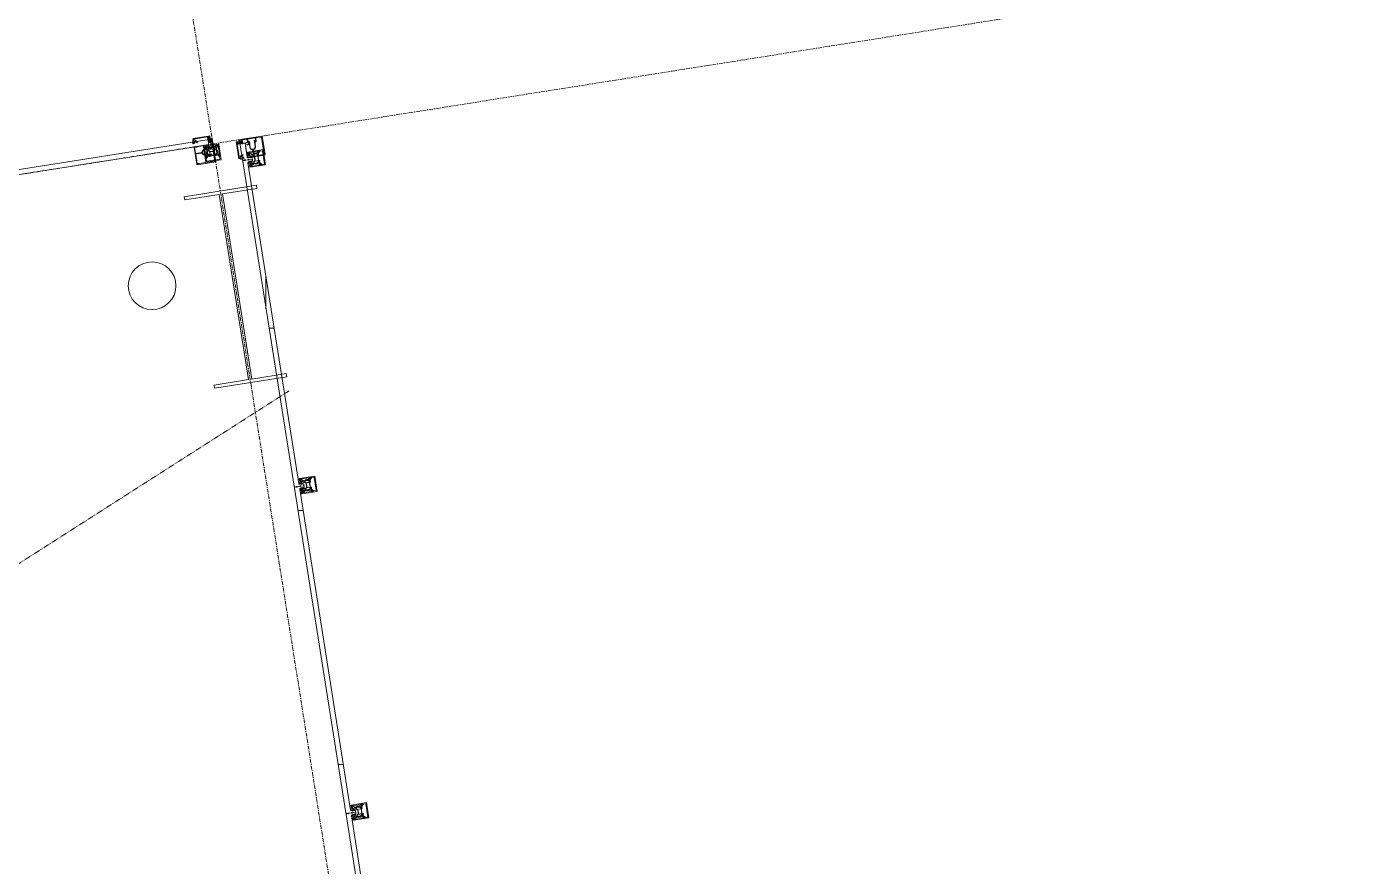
# Model space of a CAD drawing. Header units: millimetres. Extents: x -2355779 to -2216356, y 3874558 to 4068437.
# Drawn here: x -2237985 to -2233777, y 4050288 to 4052929 of the extents above; entities that cross this region are included whole.
import ezdxf

# ---------------------------------------------------------------- set-up
doc = ezdxf.new("R2010")
doc.units = ezdxf.units.MM
doc.linetypes.add('Dash Tight', pattern=[1.2, 0.6, -0.6])
doc.linetypes.add('Grid Line', pattern=[21, 12, -3, 3, -3])
for name, color, linetype, lineweight in [('A-DETL', 90, 'Continuous', 18), ('A-DETL-GENF', 92, 'Continuous', 5), ('A-GENM', 13, 'Continuous', 5), ('A-GLAZ-CURT', 52, 'Continuous', 5), ('A-GLAZ-CWMG', 51, 'Continuous', 5), ('P-SANR-FIXT', 6, 'Continuous', 5), ('S-BEAM', 12, 'Continuous', 5), ('S-GRID', 1, 'Continuous', 5)]:
    doc.layers.add(name, color=color, linetype=linetype, lineweight=lineweight)
pattern_1 = [(270, (0, 0.5), (-15, -9e-16), [])]

# ---------------------------------------------------------------- blocks, each defined once
blk = doc.blocks.new('Structural Framing 19 - Structural Framing 1-1145889-GA - Part B 6m')
at = {"layer": 'S-BEAM', "lineweight": 13}
for p, q in [((-2237262.4, 4052430.5), (-2237489.6, 4052394.5)), ((-2237260.8, 4052420.6), (-2237262.4, 4052430.5)), ((-2237489.6, 4052394.5), (-2237488, 4052384.6)), ((-2237488, 4052384.6), (-2237379.4, 4052401.8)), ((-2237379.4, 4052401.8), (-2237287.1, 4051819.1)), ((-2237369.5, 4052403.4), (-2237260.8, 4052420.6)), ((-2237277.2, 4051820.6), (-2237369.5, 4052403.4)), ((-2237287.1, 4051819.1), (-2237395.7, 4051801.9)), ((-2237395.7, 4051801.9), (-2237394.1, 4051792)), ((-2237394.1, 4051792), (-2237167, 4051828)), ((-2237168.5, 4051837.9), (-2237277.2, 4051820.6)), ((-2237167, 4051828), (-2237168.5, 4051837.9))]:
    blk.add_line(p, q, dxfattribs=at)
blk = doc.blocks.new('Downpipe - Straight - 01 - 150D-1493271-GA - Part B 6m')
at = {"layer": 'P-SANR-FIXT'}
for start, end in [(0, 180), (360, 180), (180, 0), (180, 360)]:
    blk.add_arc((-39.8, 100), 75, start, end, dxfattribs=at)
blk = doc.blocks.new('MulticellPanel_Polycarbonate_Danpal_1040w - Grey-V87-GA - Part B 6m')
at = {"layer": 'A-GENM'}
h = blk.add_hatch(dxfattribs=at)
h.set_pattern_fill('FP_52', color=256, style=0, pattern_type=2)
h.set_pattern_definition(pattern_1)
h.paths.add_polyline_path([(-513.3, -1), (-513.8, 0.4), (-514.5, 0.5)])
for p, q in [((-520, 13), (-520, 9.4)), ((-520, 9.4), (-520, 13)), ((-518.5, -15), (-515.7, -15)), ((-515.7, -15), (-518.5, -15)), ((-515, -10.9), (-512.5, -6)), ((-512.5, -6), (-515, -6.4)), ((-515, -6.4), (-512.5, -6)), ((-512.5, -6), (-515, -10.9)), ((-512.5, -10.5), (-515, -10.9)), ((-515, -10.9), (-512.5, -10.5)), ((-514.4, -14.2), (-512.5, -10.5)), ((-512.5, -10.5), (-514.4, -14.2))]:
    blk.add_line(p, q, dxfattribs=at)
for centre, radius, start, end in [((-517, 13), 3, 105, 180), ((-517, 13), 3, 105, 180), ((-520, 8.2), 1.2, 15, 89.9998), ((-520, 8.2), 1.2, 15, 89.9998), ((-520, 8.2), 1.2, 285.0002, 330.0001), ((-520, 8.2), 1.2, 285.0002, 330.0001), ((-518.5, -13.5), 1.5, 180, 270), ((-518.5, -13.5), 1.5, 180, 270), ((-520, -3.2), 1.2, 285.0002, 330.0001), ((-520, -3.2), 1.2, 285.0002, 330.0001), ((-520, -3.2), 1.2, 15, 59.9999), ((-520, -3.2), 1.2, 15, 59.9999), ((-515.7, -13.5), 1.5, 270, 333.1609), ((-515.7, -13.5), 1.5, 270, 333.1609), ((-511.1, -2), 2, 90, 158.7864), ((-511.1, -2), 2, 90, 145.0291), ((511.1, -2), 2, 48.7282, 76.2427), ((511.1, -2), 2, 48.7282, 76.2427)]:
    blk.add_arc(centre, radius, start, end, dxfattribs=at)
blk = doc.blocks.new('MulticellPanel_Polycarbonate_Danpal_1040w - Grey-V91-GA - Part B 6m')
at = {"layer": 'A-GENM'}
h = blk.add_hatch(dxfattribs=at)
h.set_pattern_fill('FP_85', color=256, style=0, pattern_type=2)
h.set_pattern_definition([(81, (1576394.66, -4352682.2), (-790.15067, 125.14757), []), (171, (1576394.66, -4352682.2), (-125.14757, -790.15067), [])])
h.paths.add_polyline_path([(-515, -6.4), (-513, -1.3), (-518.8, -3.2)])
h.paths.add_polyline_path([(-520, -13.5), (-515, -10.9), (-515, -6.4), (-520, -4.4)])
h.paths.add_polyline_path([(-520, -2.1), (-513, -1.3), (-520, 7)])
h.paths.add_polyline_path([(-511.1, 0), (511.1, 0), (518.8, 8.2), (517, 16), (-517, 16), (-518.8, 8.2)])
h.paths.add_polyline_path([(515, -6.4), (518.8, -3.2), (513, -1.3)])
h.paths.add_polyline_path([(520, -13.5), (520, -4.4), (515, -6.4), (515, -10.9), (519.4, -13.2)])
h.paths.add_polyline_path([(513, -1.3), (520, -2.1), (520, 7)])
for p, q in [((-520, 13), (-520, 9.4)), ((-520, 7), (-520, -2.1)), ((517, 16), (-517, 16)), ((520, -2.1), (520, 7)), ((-520, -4.4), (-520, -13.5)), ((-518.5, -15), (-515.7, -15)), ((-515, -6.4), (-513, -1.3)), ((-515, -10.9), (-512.5, -6)), ((-512.5, -6), (-515, -6.4)), ((-512.5, -10.5), (-515, -10.9)), ((-514.4, -14.2), (-512.5, -10.5)), ((-511.1, 0), (511.1, 0)), ((515, -6.4), (512.5, -6)), ((512.5, -6), (515, -10.9)), ((515, -10.9), (512.5, -10.5)), ((512.5, -10.5), (514, -13.5)), ((513, -1.3), (515, -6.4)), ((515.7, -15), (518.5, -15)), ((520, -13.5), (520, -4.4))]:
    blk.add_line(p, q, dxfattribs=at)
for centre, radius, start, end in [((-517, 13), 3, 90, 180), ((-520, 8.2), 1.2, 270.0002, 89.9998), ((517, 13), 3, 45, 90), ((520, 8.2), 1.2, 180, 269.9998), ((-520, -3.2), 1.2, 270.0002, 89.9998), ((-518.5, -13.5), 1.5, 180, 270), ((-515.7, -13.5), 1.5, 270, 333.1609), ((-511.1, -2), 2, 90, 158.7864), ((511.1, -2), 2, 21.2136, 90), ((515.7, -13.5), 1.5, 206.8391, 270), ((518.5, -13.5), 1.5, 270, 0), ((520, -3.2), 1.2, 90.0002, 269.9998)]:
    blk.add_arc(centre, radius, start, end, dxfattribs=at)
blk = doc.blocks.new('Rectangular Mullion - DPANMF BT2-1105307-GA - Part B 6m')
at = {"layer": 'A-DETL-GENF'}
for p, q in [((-41.7, 64.5), (-46.7, 64.5)), ((-46.7, 64.5), (-46.7, 10.5)), ((-46, 64.5), (10.8, 64.5)), ((13.3, 67), (-45.3, 67)), ((-45.2, 33.9), (-45.2, 63)), ((-45.2, 63), (-41.7, 63)), ((-41.7, 63), (-41.7, 64.5)), ((-2, 43.8), (-2, 41.3)), ((-1, 41.3), (-1, 43.8)), ((10.8, 46.4), (-0.2, 46.4)), ((-0.2, 46.4), (-0.2, 42.1)), ((1.3, 41.5), (1.3, 44.9)), ((1.3, 44.9), (10.8, 44.9)), ((4.2, 40.7), (1.7, 42.1)), ((10.8, 64.5), (10.8, 46.4)), ((10.8, 44.9), (10.8, 20.4)), ((13.3, -7.1), (13.3, 67)), ((-46.7, 10.5), (-36.7, 10.5)), ((-45.2, 12), (-45.2, 30.4)), ((-36.7, 12), (-45.2, 12)), ((-25.4, 32.9), (-44.2, 32.9)), ((-44.2, 31.4), (-25.4, 31.4)), ((-36.7, 10.5), (-36.7, 12)), ((4, 24.1), (-15.3, 24.1)), ((-15.3, 22.9), (-2, 22.9)), ((-15.1, 40.1), (4, 40.1)), ((-2, 41.3), (-15, 41.3)), ((-2, 22.9), (-2, 20.4)), ((0.9, 41.3), (-1, 41.3)), ((-1, 20.4), (-1, 22.9)), ((-1, 22.9), (0.9, 22.9)), ((-0.2, 22), (-0.2, 13.8)), ((-0.2, 13.8), (1.3, 13.8)), ((1.3, 20.4), (1.3, 22.5)), ((10.8, 20.4), (1.3, 20.4)), ((1.3, 13.8), (1.3, 18.9)), ((1.3, 18.9), (10.8, 18.9)), ((1.7, 22.2), (4.2, 23.6)), ((7.8, 4), (2, 4)), ((2, 4), (2, 0.1)), ((3.3, -0.6), (3.3, 2.3)), ((3.3, 2.3), (5.9, 2.3)), ((3.3, 1.2), (3.3, -1.6)), ((4.4, -2.2), (4.4, 0.6)), ((5.9, 2.3), (5.9, -14.3)), ((7.8, -5.4), (7.8, 4)), ((10.8, 18.9), (10.8, -5.4)), ((-45.8, -6.3), (-48, -0.4)), ((-43.7, -6.9), (-45.8, -6.3)), ((-44.1, -10.5), (-45.6, -10.5)), ((-45.6, -10.5), (-45.6, -16.4)), ((-45.6, -12.3), (-45.6, -10.5)), ((-45.6, -10.5), (-43.4, -10.5)), ((-45.6, -16.4), (2.4, -16.4)), ((-44.2, -0.9), (-43.1, -6.3)), ((-44.1, -14.4), (-44.1, -10.5)), ((0, -14.4), (-44.1, -14.4)), ((-41.5, -5.9), (-43.6, -0.7)), ((-43.4, -10.5), (-43.4, -11.6)), ((0, -11.7), (0, -14.4)), ((1.8, -11), (0.7, -11)), ((2.4, -16.4), (1.6, -12.4)), ((1.6, -12.4), (3.2, -12.4)), ((2.3, -2.4), (2.3, -10.5)), ((2.3, -12.7), (2.3, -16.4)), ((2.3, -16.4), (7.8, -16.4)), ((3.7, -3.3), (4.4, -2.2)), ((3.7, -11.9), (3.7, -3.3)), ((5.9, -14.3), (4.2, -14.3)), ((10.8, -5.4), (7.8, -5.4)), ((7.8, -16.4), (7.8, -7.1)), ((7.8, -7.1), (13.3, -7.1))]:
    blk.add_line(p, q, dxfattribs=at)
for centre, radius, start, end in [((-1.5, 43.8), 0.5, 0, 180), ((-44.2, 33.9), 1, 180, 270), ((-44.2, 30.4), 1, 90, 180), ((-25.4, 33.9), 1, 270, 350.1209), ((-25.4, 30.4), 1, 9.879, 90), ((-15.3, 32.1), 9.2, 88.3739, 170.1209), ((-15.3, 32.1), 9.2, 189.879, 270), ((-15.3, 32.1), 8, 88.2562, 270), ((-1.5, 20.4), 0.5, 180, 0), ((2.8, 0.1), 0.834, 180, 303.9612), ((4, 40.4), 0.3, 270, 60), ((4, 23.8), 0.3, 300, 90), ((-48.3, -0.5), 0.4, 19.6375, 186.4047), ((-9.6, -1.2), 39.1, 179.0481, 193.7613), ((-44.3, -9.7), 3.39, 193.7613, 216.2723), ((-43.9, -0.8), 0.32, 21.9882, 191.4702), ((-43.6, -6.4), 0.48, 253.5726, 11.4702), ((-45.9, -0.3), 11.6, 282.7142, 356.5551), ((-40.7, -5.5), 0.88, 201.9882, 317.4298), ((-81.5, 37), 59.8, 313.8532, 321.0063), ((-34.7, -0.9), 0.4, 353.0736, 139.4168), ((0.7, -11.7), 0.7, 90, 180), ((1.8, -10.5), 0.5, 270, 0), ((3.2, -11.9), 0.5, 270, 0), ((4.2, -13.8), 0.5, 180, 270)]:
    blk.add_arc(centre, radius, start, end, dxfattribs=at)
for points, knots in [([(-45.3, 67), (-45.3, 67), (-45.4, 67), (-45.6, 66.9), (-45.7, 66.7), (-45.8, 66.6), (-45.9, 66.4), (-46, 66.1), (-46.1, 65.8), (-46.3, 65.6), (-46.4, 65.3), (-46.4, 65.1), (-46.4, 64.9), (-46.4, 64.7), (-46.2, 64.6), (-46.1, 64.5), (-46, 64.5)], [0, 0, 0, 0, 0.0625, 0.125, 0.177083, 0.229167, 0.291667, 0.375, 0.458333, 0.541667, 0.625, 0.708333, 0.770833, 0.84375, 0.916667, 1, 1, 1, 1]), ([(1.7, 42.1), (1.7, 42.1), (1.6, 42.2), (1.4, 42), (1.2, 41.8), (1.1, 41.6), (1, 41.4), (0.9, 41.3)], [0, 0, 0, 0, 0.25, 0.5, 0.75, 0.875, 1, 1, 1, 1]), ([(-0.2, 42.1), (-0.2, 41.9), (0, 41.7), (0.3, 41.5), (0.5, 41.4), (0.6, 41.3), (0.8, 41.3), (1, 41.2), (1.2, 41.3), (1.3, 41.4), (1.3, 41.5)], [0, 0, 0, 0, 0.333333, 0.416667, 0.5, 0.583333, 0.666667, 0.75, 0.84375, 1, 1, 1, 1]), ([(1.3, 22.5), (1.3, 22.6), (1.2, 22.7), (1.1, 22.8), (0.9, 22.8), (0.7, 22.8), (0.5, 22.7), (0.3, 22.6), (0.1, 22.5), (0, 22.3), (-0.2, 22.2), (-0.2, 22.1), (-0.2, 22)], [0, 0, 0, 0, 0.083333, 0.1875, 0.291667, 0.375, 0.458333, 0.583333, 0.666667, 0.75, 0.875, 1, 1, 1, 1]), ([(0.9, 22.9), (1, 22.9), (1.1, 22.7), (1.2, 22.5), (1.3, 22.3), (1.5, 22.1), (1.6, 22.1), (1.7, 22.2)], [0, 0, 0, 0, 0.125, 0.25, 0.375, 0.625, 1, 1, 1, 1]), ([(4.4, 0.6), (4.4, 0.7), (4.3, 1), (4.2, 1.2), (3.9, 1.3), (3.7, 1.4), (3.4, 1.4), (3.3, 1.3), (3.3, 1.2)], [0, 0, 0, 0, 0.166667, 0.333333, 0.5, 0.666667, 0.791667, 1, 1, 1, 1]), ([(-47, -11.7), (-46.8, -12), (-46.3, -12.4), (-45.7, -12.5), (-45.6, -12.4), (-45.6, -12.3)], [0, 0, 0, 0, 0.470588, 0.735294, 1, 1, 1, 1]), ([(3.3, -1.6), (3.2, -1.6), (3.1, -1.6), (2.9, -1.6), (2.7, -1.7), (2.5, -1.8), (2.4, -2), (2.3, -2.2), (2.3, -2.3), (2.3, -2.4)], [0, 0, 0, 0, 0.222222, 0.388889, 0.555556, 0.666667, 0.777778, 0.888889, 1, 1, 1, 1]), ([(3.7, -13.8), (3.7, -13.8), (3.7, -13.7), (3.7, -13.5), (3.6, -13.3), (3.5, -13.2), (3.3, -13.1), (3.2, -12.9), (3, -12.8), (2.8, -12.6), (2.7, -12.5), (2.5, -12.4), (2.3, -12.4), (2.3, -12.6), (2.3, -12.7)], [0, 0, 0, 0, 0.0625, 0.125, 0.1875, 0.25, 0.3125, 0.375, 0.5, 0.583333, 0.708333, 0.802083, 0.911458, 1, 1, 1, 1])]:
    blk.add_open_spline(points, degree=3, knots=knots, dxfattribs=at)
blk = doc.blocks.new('Rectangular Mullion - Frame_Framed Facade_Danpal_DPANMF BT2-2874163-GA - Part B 6m')
at = {"layer": 'A-GLAZ-CWMG'}
for p, q in [((-60, 54.5), (-60, 57)), ((-13.3, 0.5), (-60, 0.5)), ((-13.3, -24.4), (-13.3, 0.5)), ((-58.9, -26.4), (-58.9, -20.5)), ((-58.9, -20.5), (-57.4, -20.5)), ((-57.4, -20.5), (-57.4, -24.4)), ((-5.5, -26.4), (-10.9, -26.4)), ((0, -17.1), (-5.5, -17.1)), ((-5.5, -17.1), (-5.5, -26.4))]:
    blk.add_line(p, q, dxfattribs=at)
blk = doc.blocks.new('MulticellPanel_Polycarbonate_Danpal_1040w - Grey-V92-GA - Part B 6m')
at = {"layer": 'A-GENM'}
h = blk.add_hatch(dxfattribs=at)
h.set_pattern_fill('FP_52', color=256, style=0, pattern_type=2)
h.set_pattern_definition(pattern_1)
h.paths.add_polyline_path([(-519.4, 7.2), (-518.7, 5.4), (-519.2, 6.9)])
h.paths.add_polyline_path([(-518.8, 8.5), (-518.2, 10.7), (-518.6, 9.5)])
h.paths.add_polyline_path([(512.8, -0.9), (514.6, 0.6), (513.1, -0.4)])
for p, q in [((520, 9.4), (520, 13)), ((520, 13), (520, 9.4)), ((515, -6.4), (512.5, -6)), ((512.5, -6), (515, -10.9)), ((515, -10.9), (512.5, -6)), ((512.5, -6), (515, -6.4)), ((515, -10.9), (512.5, -10.5)), ((512.5, -10.5), (514.4, -14.2)), ((514.4, -14.2), (512.5, -10.5)), ((512.5, -10.5), (515, -10.9)), ((515.7, -15), (518.5, -15)), ((518.5, -15), (515.7, -15))]:
    blk.add_line(p, q, dxfattribs=at)
for centre, radius, start, end in [((-517, 13), 3, 105, 165), ((-517, 13), 3, 105, 165), ((-520, 8.2), 1.2, 15, 74.9998), ((-520, 8.2), 1.2, 15, 74.9998), ((-520, 8.2), 1.2, 285.0002, 330.0001), ((-520, 8.2), 1.2, 285.0002, 330.0001), ((517, 13), 3, 360, 75), ((517, 13), 3, 0, 75), ((520, 8.2), 1.2, 195, 239.9999), ((520, 8.2), 1.2, 195, 239.9999), ((520, 8.2), 1.2, 90.0002, 150.0001), ((520, 8.2), 1.2, 90.0002, 150.0001), ((-511.1, -2), 2, 90, 131.2718), ((-511.1, -2), 2, 90, 131.2718), ((511.1, -2), 2, 21.2136, 76.2427), ((511.1, -2), 2, 34.9709, 76.2427), ((515.7, -13.5), 1.5, 206.8391, 270), ((515.7, -13.5), 1.5, 206.8391, 270), ((518.5, -13.5), 1.5, 270, 0), ((518.5, -13.5), 1.5, 270, 0), ((520, -3.2), 1.2, 195, 239.9999), ((520, -3.2), 1.2, 195, 239.9999), ((520, -3.2), 1.2, 135.0001, 150.0001), ((520, -3.2), 1.2, 135.0001, 150.0001)]:
    blk.add_arc(centre, radius, start, end, dxfattribs=at)
blk = doc.blocks.new('MulticellPanel_Polycarbonate_Danpal_1040w - Grey-V93-GA - Part B 6m')
at = {"layer": 'A-GENM'}
h = blk.add_hatch(dxfattribs=at)
h.set_pattern_fill('FP_52', color=256, style=0, pattern_type=2)
h.set_pattern_definition(pattern_1)
h.paths.add_polyline_path([(-519.4, 7.2), (-518.7, 5.4), (-519.2, 6.9)])
h.paths.add_polyline_path([(-518.8, 8.5), (-518.8, 8.4), (-518.6, 9.5)])
h.paths.add_polyline_path([(-519.4, -2), (-518.6, -2), (-518.6, -1.9)])
h.paths.add_polyline_path([(512.8, -0.9), (514.6, 0.6), (513.1, -0.4)])
for p, q in [((-520, 13), (-520, 9.4)), ((-520, 9.4), (-520, 13)), ((520, 9.4), (520, 13)), ((520, 13), (520, 9.4)), ((-518.5, -15), (-515.7, -15)), ((-515.7, -15), (-518.5, -15)), ((-515, -10.9), (-512.5, -6)), ((-512.5, -6), (-515, -6.4)), ((-515, -6.4), (-512.5, -6)), ((-512.5, -6), (-515, -10.9)), ((-512.5, -10.5), (-515, -10.9)), ((-515, -10.9), (-512.5, -10.5)), ((-514.4, -14.2), (-512.5, -10.5)), ((-512.5, -10.5), (-514.4, -14.2)), ((515, -6.4), (512.5, -6)), ((512.5, -6), (515, -10.9)), ((515, -10.9), (512.5, -6)), ((512.5, -6), (515, -6.4)), ((515, -10.9), (512.5, -10.5)), ((512.5, -10.5), (514.4, -14.2)), ((514.4, -14.2), (512.5, -10.5)), ((512.5, -10.5), (515, -10.9)), ((515.7, -15), (518.5, -15)), ((518.5, -15), (515.7, -15))]:
    blk.add_line(p, q, dxfattribs=at)
for centre, radius, start, end in [((-517, 13), 3, 105, 180), ((-517, 13), 3, 105, 180), ((-520, 8.2), 1.2, 15, 89.9998), ((-520, 8.2), 1.2, 15, 89.9998), ((-520, 8.2), 1.2, 285.0002, 330.0001), ((-520, 8.2), 1.2, 285.0002, 330.0001), ((517, 13), 3, 360, 75), ((517, 13), 3, 0, 75), ((520, 8.2), 1.2, 195, 239.9999), ((520, 8.2), 1.2, 195, 239.9999), ((520, 8.2), 1.2, 90.0002, 150.0001), ((520, 8.2), 1.2, 90.0002, 150.0001), ((-518.5, -13.5), 1.5, 180, 270), ((-518.5, -13.5), 1.5, 180, 270), ((-520, -3.2), 1.2, 285.0002, 330.0001), ((-520, -3.2), 1.2, 285.0002, 330.0001), ((-520, -3.2), 1.2, 15, 59.9999), ((-520, -3.2), 1.2, 15, 59.9999), ((-515.7, -13.5), 1.5, 270, 333.1609), ((-515.7, -13.5), 1.5, 270, 333.1609), ((-511.1, -2), 2, 90, 158.7864), ((-511.1, -2), 2, 90, 145.0291), ((511.1, -2), 2, 21.2136, 76.2427), ((511.1, -2), 2, 34.9709, 76.2427), ((515.7, -13.5), 1.5, 206.8391, 270), ((515.7, -13.5), 1.5, 206.8391, 270), ((518.5, -13.5), 1.5, 270, 0), ((518.5, -13.5), 1.5, 270, 0), ((520, -3.2), 1.2, 195, 239.9999), ((520, -3.2), 1.2, 195, 239.9999), ((520, -3.2), 1.2, 135.0001, 150.0001), ((520, -3.2), 1.2, 135.0001, 150.0001)]:
    blk.add_arc(centre, radius, start, end, dxfattribs=at)
blk = doc.blocks.new('MulticellPanel_Polycarbonate_Danpal_1040w - Grey-2874233-GA - Part B 6m')
at = {"layer": 'A-GENM'}
h = blk.add_hatch(dxfattribs=at)
h.set_pattern_fill('FP_52', color=256, style=0, pattern_type=2)
h.set_pattern_definition(pattern_1)
h.paths.add_polyline_path([(-26.1, 7.2), (-25.4, 5.4), (-25.9, 6.9)])
h.paths.add_polyline_path([(-25.5, 8.5), (-25.5, 8.4), (-25.3, 9.5)])
h.paths.add_polyline_path([(-26.1, -2), (-25.3, -2), (-25.3, -1.9)])
h.paths.add_polyline_path([(19.8, -0.5), (21.3, 0.6), (19.8, -0.4)])
for p, q in [((-26.7, 13), (-26.7, 9.4)), ((-26.7, 9.4), (-26.7, 13)), ((-25.2, -15), (-22.4, -15)), ((-22.4, -15), (-25.2, -15)), ((-21.7, -10.9), (-20, -7.6)), ((-20, -7.6), (-21.7, -10.9))]:
    blk.add_line(p, q, dxfattribs=at)
for centre, radius, start, end in [((-23.7, 13), 3, 105, 180), ((-23.7, 13), 3, 105, 180), ((-26.7, 8.2), 1.2, 15, 89.9998), ((-26.7, 8.2), 1.2, 15, 89.9998), ((-26.7, 8.2), 1.2, 285.0002, 330.0001), ((-26.7, 8.2), 1.2, 285.0002, 330.0001), ((23.7, 13), 3, 15, 75), ((23.7, 13), 3, 15, 75), ((26.7, 8.2), 1.2, 195, 239.9999), ((26.7, 8.2), 1.2, 195, 239.9999), ((26.7, 8.2), 1.2, 105.0002, 150.0001), ((26.7, 8.2), 1.2, 105.0002, 150.0001), ((-25.2, -13.5), 1.5, 180, 270), ((-25.2, -13.5), 1.5, 180, 270), ((-26.7, -3.2), 1.2, 285.0002, 330.0001), ((-26.7, -3.2), 1.2, 285.0002, 330.0001), ((-26.7, -3.2), 1.2, 15, 59.9999), ((-26.7, -3.2), 1.2, 15, 59.9999), ((-22.4, -13.5), 1.5, 270, 333.1609), ((-22.4, -13.5), 1.5, 270, 333.1609), ((-17.8, -2), 2, 90, 131.2718), ((-17.8, -2), 2, 90, 131.2718), ((17.8, -2), 2, 48.7282, 76.2427), ((17.8, -2), 2, 48.7282, 76.2427)]:
    blk.add_arc(centre, radius, start, end, dxfattribs=at)
blk = doc.blocks.new('MulticellPanel_Polycarbonate_Danpal_1040w - Grey-V94-GA - Part B 6m')
at = {"layer": 'A-GENM'}
h = blk.add_hatch(dxfattribs=at)
h.set_pattern_fill('FP_86', color=256, style=0, pattern_type=2)
h.set_pattern_definition([(351, (-4350014.7, -1575770.8), (125.14757, 790.15067), []), (81, (-4350014.7, -1575770.8), (-790.15067, 125.14757), [])])
h.paths.add_polyline_path([(-513, -1.3), (-518.8, -3.2), (-515, -6.4)])
h.paths.add_polyline_path([(-520, 7), (-520, -2.1), (-513, -1.3)])
h.paths.add_polyline_path([(-518.8, 8.2), (-511.1, 0), (511.1, 0), (518.8, 8.2), (517, 16), (-517, 16)])
h.paths.add_polyline_path([(-520, -4.4), (-518.8, -12.9), (-515, -10.9), (-515, -6.4)])
h.paths.add_polyline_path([(513, -1.3), (515, -6.4), (518.8, -3.2)])
h.paths.add_polyline_path([(513, -1.3), (520, -2.1), (520, 7)])
h.paths.add_polyline_path([(515, -6.4), (515, -10.9), (520, -13.5), (520, -4.4)])
for p, q in [((-520, 13), (-520, 9.4)), ((-520, 7), (-520, -2.1)), ((517, 16), (-517, 16)), ((520, 9.4), (520, 13)), ((520, -2.1), (520, 7)), ((-520, -4.4), (-520, -13.3)), ((-518.5, -15), (-515.7, -15)), ((-515, -6.4), (-513, -1.3)), ((-515, -10.9), (-512.5, -6)), ((-512.5, -6), (-515, -6.4)), ((-512.5, -10.5), (-515, -10.9)), ((-513.9, -13.3), (-512.5, -10.5)), ((-511.1, 0), (511.1, 0)), ((515, -6.4), (512.5, -6)), ((512.5, -6), (515, -10.9)), ((515, -10.9), (512.5, -10.5)), ((512.5, -10.5), (514.4, -14.2)), ((513, -1.3), (515, -6.4)), ((515.7, -15), (518.5, -15)), ((520, -13.5), (520, -4.4))]:
    blk.add_line(p, q, dxfattribs=at)
for centre, radius, start, end in [((-517, 13), 3, 90, 180), ((-520, 8.2), 1.2, 270.0002, 89.9998), ((517, 13), 3, 360, 90), ((520, 8.2), 1.2, 90.0002, 269.9998), ((-520, -3.2), 1.2, 270.0002, 89.9998), ((-518.5, -13.5), 1.5, 225, 270), ((-515.7, -13.5), 1.5, 270, 333.1609), ((-511.1, -2), 2, 90, 158.7864), ((511.1, -2), 2, 21.2136, 90), ((515.7, -13.5), 1.5, 206.8391, 270), ((518.5, -13.5), 1.5, 270, 0), ((520, -3.2), 1.2, 90.0002, 269.9998)]:
    blk.add_arc(centre, radius, start, end, dxfattribs=at)
blk = doc.blocks.new('MulticellPanel_Polycarbonate_Danpal_1040w - Grey-V95-GA - Part B 6m')
at = {"layer": 'A-GENM'}
h = blk.add_hatch(dxfattribs=at)
h.set_pattern_fill('FP_87', color=256, style=0, pattern_type=2)
h.set_pattern_definition([(351, (-4351054.7, -1575770.8), (125.14757, 790.15067), []), (81, (-4351054.7, -1575770.8), (-790.15067, 125.14757), [])])
h.paths.add_polyline_path([(-513, -1.3), (-518.8, -3.2), (-515, -6.4)])
h.paths.add_polyline_path([(-520, 7), (-520, -2.1), (-513, -1.3)])
h.paths.add_polyline_path([(-518.8, 8.2), (-511.1, 0), (511.1, 0), (518.8, 8.2), (517, 16), (-517, 16)])
h.paths.add_polyline_path([(-520, -4.4), (-520, -13.5), (-515, -10.9), (-515, -6.4)])
h.paths.add_polyline_path([(513, -1.3), (515, -6.4), (518.8, -3.2)])
h.paths.add_polyline_path([(513, -1.3), (520, -2.1), (520, 7)])
h.paths.add_polyline_path([(515, -6.4), (515, -10.9), (520, -13.5), (520, -4.4)])
for p, q in [((-520, 13), (-520, 9.4)), ((-520, 7), (-520, -2.1)), ((517, 16), (-517, 16)), ((520, 9.4), (520, 13)), ((520, -2.1), (520, 7)), ((-520, -4.4), (-520, -13.5)), ((-518.5, -15), (-515.7, -15)), ((-515, -6.4), (-513, -1.3)), ((-515, -10.9), (-512.5, -6)), ((-512.5, -6), (-515, -6.4)), ((-512.5, -10.5), (-515, -10.9)), ((-514.4, -14.2), (-512.5, -10.5)), ((-511.1, 0), (511.1, 0)), ((515, -6.4), (512.5, -6)), ((512.5, -6), (515, -10.9)), ((515, -10.9), (512.5, -10.5)), ((512.5, -10.5), (514.4, -14.2)), ((513, -1.3), (515, -6.4)), ((515.7, -15), (518.5, -15)), ((520, -13.5), (520, -4.4))]:
    blk.add_line(p, q, dxfattribs=at)
for centre, radius, start, end in [((-517, 13), 3, 90, 180), ((-520, 8.2), 1.2, 270.0002, 89.9998), ((517, 13), 3, 360, 90), ((520, 8.2), 1.2, 90.0002, 269.9998), ((-520, -3.2), 1.2, 270.0002, 89.9998), ((-518.5, -13.5), 1.5, 180, 270), ((-515.7, -13.5), 1.5, 270, 333.1609), ((-511.1, -2), 2, 90, 158.7864), ((511.1, -2), 2, 21.2136, 90), ((515.7, -13.5), 1.5, 206.8391, 270), ((518.5, -13.5), 1.5, 270, 0), ((520, -3.2), 1.2, 90.0002, 269.9998)]:
    blk.add_arc(centre, radius, start, end, dxfattribs=at)
blk = doc.blocks.new('MulticellPanel_Polycarbonate_Danpal_1040w - Grey-V96-GA - Part B 6m')
at = {"layer": 'A-GENM'}
h = blk.add_hatch(dxfattribs=at)
h.set_pattern_fill('FP_88', color=256, style=0, pattern_type=2)
h.set_pattern_definition([(351, (-4352094.7, -1575770.8), (125.14757, 790.15067), []), (81, (-4352094.7, -1575770.8), (-790.15067, 125.14757), [])])
h.paths.add_polyline_path([(-513, -1.3), (-518.8, -3.2), (-515, -6.4)])
h.paths.add_polyline_path([(-520, 7), (-520, -2.1), (-513, -1.3)])
h.paths.add_polyline_path([(-518.8, 8.2), (-511.1, 0), (511.1, 0), (518.8, 8.2), (517, 16), (-517, 16)])
h.paths.add_polyline_path([(-520, -4.4), (-520, -13.5), (-515, -10.9), (-515, -6.4)])
h.paths.add_polyline_path([(513, -1.3), (515, -6.4), (518.8, -3.2)])
h.paths.add_polyline_path([(513, -1.3), (520, -2.1), (520, 7)])
h.paths.add_polyline_path([(515, -6.4), (515, -10.9), (520, -13.5), (520, -4.4)])
for p, q in [((-520, 13), (-520, 9.4)), ((-520, 7), (-520, -2.1)), ((517, 16), (-517, 16)), ((520, 9.4), (520, 13)), ((520, -2.1), (520, 7)), ((-520, -4.4), (-520, -13.5)), ((-518.5, -15), (-515.7, -15)), ((-515, -6.4), (-513, -1.3)), ((-515, -10.9), (-512.5, -6)), ((-512.5, -6), (-515, -6.4)), ((-512.5, -10.5), (-515, -10.9)), ((-514.4, -14.2), (-512.5, -10.5)), ((-511.1, 0), (511.1, 0)), ((515, -6.4), (512.5, -6)), ((512.5, -6), (515, -10.9)), ((515, -10.9), (512.5, -10.5)), ((512.5, -10.5), (514.4, -14.2)), ((513, -1.3), (515, -6.4)), ((515.7, -15), (518.5, -15)), ((520, -13.5), (520, -4.4))]:
    blk.add_line(p, q, dxfattribs=at)
for centre, radius, start, end in [((-517, 13), 3, 90, 180), ((-520, 8.2), 1.2, 270.0002, 89.9998), ((517, 13), 3, 360, 90), ((520, 8.2), 1.2, 90.0002, 269.9998), ((-520, -3.2), 1.2, 270.0002, 89.9998), ((-518.5, -13.5), 1.5, 180, 270), ((-515.7, -13.5), 1.5, 270, 333.1609), ((-511.1, -2), 2, 90, 158.7864), ((511.1, -2), 2, 21.2136, 90), ((515.7, -13.5), 1.5, 206.8391, 270), ((518.5, -13.5), 1.5, 270, 0), ((520, -3.2), 1.2, 90.0002, 269.9998)]:
    blk.add_arc(centre, radius, start, end, dxfattribs=at)
blk = doc.blocks.new('MulticellPanel_Polycarbonate_Danpal_1040w - Grey-2874236-GA - Part B 6m')
at = {"layer": 'A-GENM'}
for p, q in [((-26.7, 13), (-26.7, 9.4)), ((-26.7, 7), (-26.7, -2.1)), ((23.7, 16), (-23.7, 16)), ((26.7, 9.4), (26.7, 13)), ((26.7, -2.1), (26.7, 7)), ((-26.7, -4.4), (-26.7, -13.5)), ((-25.2, -15), (-22.4, -15)), ((-21.7, -6.4), (-19.9, -1.8)), ((-21.7, -10.9), (-20, -7.6)), ((-17.8, 0), (17.8, 0)), ((21.7, -6.4), (19.2, -6)), ((19.2, -6), (21.7, -10.9)), ((21.7, -10.9), (19.2, -10.5)), ((19.2, -10.5), (20.6, -13.3)), ((19.7, -1.3), (21.7, -6.4)), ((22.4, -15), (25.2, -15)), ((26.7, -13.3), (26.7, -4.4))]:
    blk.add_line(p, q, dxfattribs=at)
for centre, radius, start, end in [((-23.7, 13), 3, 90, 180), ((-26.7, 8.2), 1.2, 270.0002, 89.9998), ((23.7, 13), 3, 360, 90), ((26.7, 8.2), 1.2, 90.0002, 269.9998), ((-26.7, -3.2), 1.2, 270.0002, 89.9998), ((-25.2, -13.5), 1.5, 180, 270), ((-22.4, -13.5), 1.5, 270, 333.1609), ((-17.8, -2), 2, 90, 124.3932), ((17.8, -2), 2, 21.2136, 90), ((22.4, -13.5), 1.5, 206.8391, 270), ((25.2, -13.5), 1.5, 270, 315), ((26.7, -3.2), 1.2, 90.0002, 269.9998)]:
    blk.add_arc(centre, radius, start, end, dxfattribs=at)
blk = doc.blocks.new('Rectangular Mullion - Frame_Framed Facade_Danpal_DPANMF BT2-2874239-GA - Part B 6m')
at = {"layer": 'A-GLAZ-CWMG'}
for p, q in [((-60, 54.5), (-60, 57)), ((-13.3, 0.5), (-60, 0.5)), ((-13.3, -24.4), (-13.3, 0.5)), ((-58.9, -26.4), (-58.9, -20.5)), ((-58.9, -20.5), (-57.4, -20.5)), ((-57.4, -20.5), (-57.4, -24.4)), ((-5.5, -26.4), (-10.9, -26.4)), ((0, -17.1), (-5.5, -17.1)), ((-5.5, -17.1), (-5.5, -26.4))]:
    blk.add_line(p, q, dxfattribs=at)
blk = doc.blocks.new('Rectangular Mullion - DPAEC50-1105308-GA - Part B 6m')
at = {"layer": 'A-DETL-GENF'}
for p, q in [((24.3, 53.5), (-24.3, 53.5)), ((-24.3, 53.5), (-24.3, 4.5)), ((-21.3, 42.6), (-21.3, 49.5)), ((-20.1, 50.7), (-1.2, 50.7)), ((-20.1, 41), (-19.6, 42.6)), ((-1.2, 50.7), (0, 51.9)), ((0, 51.9), (1.2, 50.7)), ((1.2, 50.7), (20.1, 50.7)), ((19.6, 42.6), (20.1, 41)), ((21.3, 49.5), (21.3, 42.6)), ((24.3, 4.5), (24.3, 53.5)), ((-23.3, 3.5), (-18.2, 3.5)), ((-21.8, 7.3), (-21.8, 34.3)), ((-20.8, 35.3), (-18.1, 35.3)), ((-16.8, 6.7), (-20.7, 6.3)), ((-15, 18), (-20.3, 8.8)), ((-20.3, 8.8), (-20.3, 7.3)), ((-20.3, 7.3), (-14.1, 7.3)), ((-19.7, 8.7), (-14.9, 16.9)), ((-19.7, 7.9), (-19.7, 8.7)), ((-14.2, 7.9), (-19.7, 7.9)), ((-17, 40), (-18.6, 39.5)), ((-18.1, 35.3), (-17.6, 21.6)), ((-9.6, 36.9), (-17.6, 36.9)), ((-16.3, 22.3), (-16.8, 35.3)), ((-16.8, 35.3), (-9, 35.3)), ((-9.3, 19.8), (-14.2, 19.8)), ((-14.2, 19.2), (-9.6, 19.2)), ((-8.9, 9.2), (-13.4, 8.1)), ((-13.3, 7.4), (-7.3, 8.9)), ((-8.5, 1.7), (-12.4, 1.4)), ((-12.2, 0.8), (-8.6, 1.1)), ((-7.3, 8.9), (-9.2, 4.5)), ((-8, 37.5), (-9.1, 37.5)), ((9.1, 34.3), (-9.1, 34.3)), ((-9.1, 33.5), (-7.9, 33.5)), ((-8.7, 4), (-6.9, 4.4)), ((-6.9, 4.4), (-8.5, 1.7)), ((-8.3, 4.8), (-6.1, 9.9)), ((-6.1, 9.9), (-8.3, 9.4)), ((-5.8, 5.4), (-8.3, 4.8)), ((-8, 36.3), (-8, 37.5)), ((-7.9, 33.5), (-7.9, 21.5)), ((-7.8, 1.7), (-5.8, 5.4)), ((-7.3, 22), (-7.3, 33.5)), ((-7.3, 33.5), (7.3, 33.5)), ((3.5, 23.2), (-3.5, 23.2)), ((-3.5, 22.6), (3.5, 22.6)), ((8.3, 4.8), (5.8, 5.4)), ((5.8, 5.4), (7.8, 1.7)), ((8.3, 9.4), (6.1, 9.9)), ((6.1, 9.9), (8.3, 4.8)), ((8.5, 1.7), (6.9, 4.4)), ((6.9, 4.4), (8.7, 4)), ((7.3, 33.5), (7.3, 22)), ((9.2, 4.5), (7.3, 8.9)), ((7.3, 8.9), (13.3, 7.4)), ((7.9, 21.5), (7.9, 33.5)), ((7.9, 33.5), (9.1, 33.5)), ((9.1, 37.5), (8, 37.5)), ((8, 37.5), (8, 36.3)), ((12.4, 1.4), (8.5, 1.7)), ((8.6, 1.1), (12.2, 0.8)), ((13.4, 8.1), (8.9, 9.2)), ((9, 35.3), (16.8, 35.3)), ((14.2, 19.8), (9.3, 19.8)), ((17.6, 36.9), (9.6, 36.9)), ((9.6, 19.2), (14.2, 19.2)), ((14.1, 7.3), (20.3, 7.3)), ((19.7, 7.9), (14.2, 7.9)), ((14.9, 16.9), (19.7, 8.7)), ((20.3, 8.8), (15, 18)), ((16.8, 35.3), (16.3, 22.3)), ((20.7, 6.3), (16.8, 6.7)), ((18.6, 39.5), (17, 40)), ((17.6, 21.6), (18.1, 35.3)), ((18.1, 35.3), (20.8, 35.3)), ((18.2, 3.5), (23.3, 3.5)), ((19.7, 8.7), (19.7, 7.9)), ((20.3, 7.3), (20.3, 8.8)), ((21.8, 34.3), (21.8, 7.3))]:
    blk.add_line(p, q, dxfattribs=at)
for centre, radius, start, end in [((-20.1, 49.5), 1.2, 90, 180), ((-20.6, 39), 3.7, 75, 100.9055), ((20.6, 39), 3.7, 79.0945, 105), ((20.1, 49.5), 1.2, 360, 90), ((-23.3, 4.5), 1, 180, 270), ((-20.6, 39), 2.1, 75, 15), ((-20.8, 34.3), 1, 90, 180), ((-20.8, 7.3), 1, 180, 275), ((-20.6, 39), 3.7, 325.4192, 15), ((-9.1, 28.3), 6, 90, 178.5709), ((137.1, 24.7), 152.2, 178.5709, 182.4896), ((137.1, 24.7), 152.2, 182.9076, 186.319), ((-9.1, 28.3), 5.2, 90, 178.5709), ((137.1, 24.7), 151.4, 178.5709, 181.8369), ((137.1, 24.7), 151.4, 182.064, 186.2791), ((137.1, 25.2), 152.2, 186.7358, 188.8939), ((137.1, 25.2), 151.4, 186.7315, 189.0318), ((-12.3, 1.8), 0.975, 188.8939, 275.24), ((-3.5, 16.6), 6.58, 156.7371, 181.8449), ((16.4, 17.2), 26.5, 181.8449, 197.5886), ((-9.8, 37.6), 0.706, 289.0493, 354.5477), ((-3.5, 16.6), 5.98, 90, 181.8449), ((16.4, 17.2), 25.9, 181.8449, 197.6717), ((-3.5, 16.6), 6.58, 131.8412, 150.9148), ((-8.8, 4.4), 0.4, 157.1611, 284), ((-9, 36.3), 1, 270, 360), ((-8.7, 2.1), 0.963, 275.24, 334.4387), ((-3.5, 16.6), 6.58, 90, 125.1634), ((3.5, 16.6), 6.58, 54.8366, 90), ((3.5, 16.6), 5.98, 358.1551, 90), ((8.7, 2.1), 0.963, 205.5613, 264.76), ((3.5, 16.6), 6.58, 29.0852, 48.1588), ((9, 36.3), 1, 180, 270), ((-16.4, 17.2), 25.9, 342.3283, 358.1551), ((8.8, 4.4), 0.4, 256, 22.8389), ((-16.4, 17.2), 26.5, 342.4114, 358.1551), ((9.8, 37.6), 0.706, 185.4523, 250.9507), ((9.1, 28.3), 6, 1.4287, 89.9792), ((9.1, 28.3), 5.2, 1.4291, 90), ((3.5, 16.6), 6.58, 358.1551, 23.2629), ((12.3, 1.8), 0.975, 264.76, 351.1061), ((-137.1, 25.2), 151.4, 350.9682, 353.2685), ((-137.1, 25.2), 152.2, 351.1061, 353.2642), ((-137.1, 24.7), 151.4, 353.7209, 357.936), ((-137.1, 24.7), 151.4, 358.1631, 1.4291), ((-137.1, 24.7), 152.2, 353.681, 357.0924), ((-137.1, 24.7), 152.2, 357.5109, 1.4287), ((20.6, 39), 3.7, 165, 214.5808), ((20.6, 39), 2.1, 165, 105), ((20.8, 7.3), 1, 265, 360), ((20.8, 34.3), 1, 360, 90), ((23.3, 4.5), 1, 270, 360)]:
    blk.add_arc(centre, radius, start, end, dxfattribs=at)
for points, knots in [([(-18.2, 3.5), (-18.1, 3.5), (-17.9, 3.5), (-17.6, 3.7), (-17.5, 3.8), (-17.3, 4), (-17.2, 4.2), (-17, 4.4), (-16.9, 4.6), (-16.8, 4.8), (-16.7, 5.1), (-16.6, 5.4), (-16.5, 5.6), (-16.5, 5.8), (-16.5, 6), (-16.5, 6.2), (-16.5, 6.4), (-16.5, 6.6), (-16.6, 6.7), (-16.8, 6.7), (-16.8, 6.7)], [0, 0, 0, 0, 0.083333, 0.166667, 0.208333, 0.25, 0.333333, 0.375, 0.416667, 0.458333, 0.5, 0.583333, 0.666667, 0.729167, 0.791667, 0.84375, 0.885417, 0.927083, 0.96875, 1, 1, 1, 1]), ([(-17.6, 21.6), (-17.6, 21.5), (-17.6, 21.4), (-17.4, 21.3), (-17.1, 21.3), (-16.8, 21.5), (-16.6, 21.7), (-16.4, 21.9), (-16.4, 22.1), (-16.4, 22.3), (-16.3, 22.3)], [0, 0, 0, 0, 0.125, 0.25, 0.5, 0.625, 0.75, 0.875, 0.9375, 1, 1, 1, 1]), ([(16.3, 22.3), (16.4, 22.3), (16.4, 22.1), (16.4, 22), (16.5, 21.8), (16.7, 21.5), (17.1, 21.2), (17.6, 21.3), (17.6, 21.6)], [0, 0, 0, 0, 0.0625, 0.125, 0.1875, 0.3125, 0.4375, 1, 1, 1, 1]), ([(16.8, 6.7), (16.8, 6.7), (16.6, 6.7), (16.5, 6.6), (16.5, 6.4), (16.5, 6.2), (16.5, 6), (16.5, 5.8), (16.5, 5.6), (16.6, 5.3), (16.9, 4.6), (17.5, 3.7), (17.8, 3.5), (18.2, 3.5)], [0, 0, 0, 0, 0.03125, 0.072917, 0.114583, 0.15625, 0.208333, 0.270833, 0.333333, 0.416667, 0.583333, 0.75, 1, 1, 1, 1])]:
    blk.add_open_spline(points, degree=3, knots=knots, dxfattribs=at)
blk = doc.blocks.new('Rectangular Mullion - Mullion_FramedFacade_Danpal_DPAEC50-2873972-GA - Part B 6m')
at = {"layer": 'A-GLAZ-CWMG'}
for p, q in [((-18.2, 3.5), (-23.3, 3.5)), ((-20.3, 8.8), (-21.8, 8.8)), ((-20.7, 6.3), (-16.8, 6.7)), ((-20.3, 7.3), (-20.3, 8.8)), ((-14.1, 7.3), (-20.3, 7.3)), ((-8.6, 1.1), (-12.2, 0.8)), ((-8.3, 9.4), (-6.1, 9.9)), ((-6.1, 9.9), (-8.3, 4.8)), ((-8.3, 4.8), (-5.8, 5.4)), ((-5.8, 5.4), (-7.8, 1.7)), ((3.5, 22.6), (-3.5, 22.6)), ((7.8, 1.7), (5.8, 5.4)), ((5.8, 5.4), (8.3, 4.8)), ((8.3, 4.8), (6.1, 9.9)), ((6.1, 9.9), (8.3, 9.4)), ((12.2, 0.8), (8.6, 1.1)), ((20.3, 7.3), (14.1, 7.3)), ((16.8, 6.7), (20.7, 6.3)), ((23.3, 3.5), (18.2, 3.5)), ((21.8, 8.8), (20.3, 8.8)), ((20.3, 8.8), (20.3, 7.3))]:
    blk.add_line(p, q, dxfattribs=at)
for centre, radius, start, end in [((-23.3, 4.5), 1, 180, 270), ((-20.8, 7.3), 1, 227.5, 275), ((137.1, 25.2), 152.2, 186.7358, 188.8939), ((-12.3, 1.8), 0.975, 188.8939, 275.24), ((-3.5, 16.6), 5.98, 90, 181.8449), ((16.4, 17.2), 25.9, 181.8449, 197.6717), ((-8.7, 2.1), 0.963, 275.24, 334.4387), ((3.5, 16.6), 5.98, 358.1551, 90), ((8.7, 2.1), 0.963, 205.5613, 264.76), ((-16.4, 17.2), 25.9, 342.3283, 358.1551), ((12.3, 1.8), 0.975, 264.76, 351.1061), ((-137.1, 25.2), 152.2, 351.1061, 353.2642), ((20.8, 7.3), 1, 265, 0), ((23.3, 4.5), 1, 270, 0)]:
    blk.add_arc(centre, radius, start, end, dxfattribs=at)
for points, knots in [([(-16.8, 6.7), (-16.8, 6.7), (-16.6, 6.7), (-16.5, 6.6), (-16.5, 6.4), (-16.5, 6.2), (-16.5, 6), (-16.5, 5.8), (-16.5, 5.6), (-16.6, 5.4), (-16.7, 5.1), (-16.8, 4.8), (-16.9, 4.6), (-17, 4.4), (-17.2, 4.2), (-17.3, 4), (-17.5, 3.8), (-17.6, 3.7), (-17.9, 3.5), (-18.1, 3.5), (-18.2, 3.5)], [-1, -1, -1, -1, -0.96875, -0.927083, -0.885417, -0.84375, -0.791667, -0.729167, -0.666667, -0.583333, -0.5, -0.458333, -0.416667, -0.375, -0.333333, -0.25, -0.208333, -0.166667, -0.083333, 0, 0, 0, 0]), ([(18.2, 3.5), (17.8, 3.5), (17.5, 3.7), (16.9, 4.6), (16.6, 5.3), (16.5, 5.6), (16.5, 5.8), (16.5, 6), (16.5, 6.2), (16.5, 6.4), (16.5, 6.6), (16.6, 6.7), (16.8, 6.7), (16.8, 6.7)], [-1, -1, -1, -1, -0.75, -0.583333, -0.416667, -0.333333, -0.270833, -0.208333, -0.15625, -0.114583, -0.072917, -0.03125, 0, 0, 0, 0])]:
    blk.add_open_spline(points, degree=3, knots=knots, dxfattribs=at)
blk = doc.blocks.new('Rectangular Mullion - Mullion_FramedFacade_Danpal_DPAEC50-V97-GA - Part B 6m')
at = {"layer": 'A-GLAZ-CWMG'}
for p, q in [((-18.2, 3.5), (-23.3, 3.5)), ((-20.3, 8.8), (-21.8, 8.8)), ((-20.7, 6.3), (-16.8, 6.7)), ((-20.3, 7.3), (-20.3, 8.8)), ((-14.1, 7.3), (-20.3, 7.3)), ((-8.6, 1.1), (-12.2, 0.8)), ((-8.3, 9.4), (-6.1, 9.9)), ((-6.1, 9.9), (-8.3, 4.8)), ((-8.3, 4.8), (-5.8, 5.4)), ((-5.8, 5.4), (-7.8, 1.7)), ((3.5, 22.6), (-3.5, 22.6)), ((12.2, 0.8), (8.6, 1.1)), ((20.3, 7.3), (14.1, 7.3)), ((16.8, 6.7), (20.7, 6.3)), ((23.3, 3.5), (18.2, 3.5)), ((21.8, 8.8), (20.3, 8.8)), ((20.3, 8.8), (20.3, 7.3))]:
    blk.add_line(p, q, dxfattribs=at)
for centre, radius, start, end in [((-23.3, 4.5), 1, 180, 270), ((-20.8, 7.3), 1, 227.5, 275), ((137.1, 25.2), 152.2, 186.7358, 188.8939), ((-12.3, 1.8), 0.975, 188.8939, 275.24), ((-3.5, 16.6), 5.98, 90, 181.8449), ((16.4, 17.2), 25.9, 181.8449, 197.6717), ((-8.7, 2.1), 0.963, 275.24, 334.4387), ((3.5, 16.6), 5.98, 55.8183, 90), ((3.5, 16.6), 5.98, 358.1551, 39.3845), ((-16.4, 17.2), 25.9, 342.3283, 358.1551), ((12.3, 1.8), 0.975, 264.76, 351.1061), ((-137.1, 25.2), 152.2, 351.1061, 353.2642), ((20.8, 7.3), 1, 265, 0), ((23.3, 4.5), 1, 270, 0)]:
    blk.add_arc(centre, radius, start, end, dxfattribs=at)
for points, knots in [([(-16.8, 6.7), (-16.8, 6.7), (-16.6, 6.7), (-16.5, 6.6), (-16.5, 6.4), (-16.5, 6.2), (-16.5, 6), (-16.5, 5.8), (-16.5, 5.6), (-16.6, 5.4), (-16.7, 5.1), (-16.8, 4.8), (-16.9, 4.6), (-17, 4.4), (-17.2, 4.2), (-17.3, 4), (-17.5, 3.8), (-17.6, 3.7), (-17.9, 3.5), (-18.1, 3.5), (-18.2, 3.5)], [-1, -1, -1, -1, -0.96875, -0.927083, -0.885417, -0.84375, -0.791667, -0.729167, -0.666667, -0.583333, -0.5, -0.458333, -0.416667, -0.375, -0.333333, -0.25, -0.208333, -0.166667, -0.083333, 0, 0, 0, 0]), ([(18.2, 3.5), (17.8, 3.5), (17.5, 3.7), (16.9, 4.6), (16.6, 5.3), (16.5, 5.6), (16.5, 5.8), (16.5, 6), (16.5, 6.2), (16.5, 6.4), (16.5, 6.6), (16.6, 6.7), (16.8, 6.7), (16.8, 6.7)], [-1, -1, -1, -1, -0.75, -0.583333, -0.416667, -0.333333, -0.270833, -0.208333, -0.15625, -0.114583, -0.072917, -0.03125, 0, 0, 0, 0])]:
    blk.add_open_spline(points, degree=3, knots=knots, dxfattribs=at)
blk = doc.blocks.new('Rectangular Mullion - Mullion_FramedFacade_Danpal_DPAEC50-V98-GA - Part B 6m')
at = {"layer": 'A-GLAZ-CWMG'}
for p, q in [((-18.2, 3.5), (-23.3, 3.5)), ((-20.3, 8.8), (-21.8, 8.8)), ((-20.7, 6.3), (-16.8, 6.7)), ((-20.3, 7.3), (-20.3, 8.8)), ((-14.1, 7.3), (-20.3, 7.3)), ((-8.6, 1.1), (-12.2, 0.8)), ((-8.3, 9.4), (-6.1, 9.9)), ((-6.1, 9.9), (-8.3, 4.8)), ((-8.3, 4.8), (-5.8, 5.4)), ((-5.8, 5.4), (-7.8, 1.7)), ((3.5, 22.6), (-3.5, 22.6)), ((6.1, 9.9), (8.3, 9.4)), ((8.3, 4.8), (6.4, 9.3)), ((7.8, 1.7), (6.4, 4.3)), ((12.2, 0.8), (8.6, 1.1)), ((20.3, 7.3), (14.1, 7.3)), ((16.8, 6.7), (20.7, 6.3)), ((23.3, 3.5), (18.2, 3.5)), ((21.8, 8.8), (20.3, 8.8)), ((20.3, 8.8), (20.3, 7.3))]:
    blk.add_line(p, q, dxfattribs=at)
for centre, radius, start, end in [((-23.3, 4.5), 1, 180, 270), ((-20.8, 7.3), 1, 227.5, 275), ((137.1, 25.2), 152.2, 186.7358, 188.8939), ((-12.3, 1.8), 0.975, 188.8939, 275.24), ((-3.5, 16.6), 5.98, 90, 181.8449), ((16.4, 17.2), 25.9, 189.7583, 197.6717), ((-8.7, 2.1), 0.963, 275.24, 334.4387), ((3.5, 16.6), 5.98, 358.1551, 44.0776), ((8.7, 2.1), 0.963, 205.5613, 264.76), ((-16.4, 17.2), 25.9, 342.3283, 358.1551), ((12.3, 1.8), 0.975, 264.76, 351.1061), ((-137.1, 25.2), 152.2, 351.1061, 353.2642), ((20.8, 7.3), 1, 265, 0), ((23.3, 4.5), 1, 270, 0)]:
    blk.add_arc(centre, radius, start, end, dxfattribs=at)
for points, knots in [([(-16.8, 6.7), (-16.8, 6.7), (-16.6, 6.7), (-16.5, 6.6), (-16.5, 6.4), (-16.5, 6.2), (-16.5, 6), (-16.5, 5.8), (-16.5, 5.6), (-16.6, 5.4), (-16.7, 5.1), (-16.8, 4.8), (-16.9, 4.6), (-17, 4.4), (-17.2, 4.2), (-17.3, 4), (-17.5, 3.8), (-17.6, 3.7), (-17.9, 3.5), (-18.1, 3.5), (-18.2, 3.5)], [-1, -1, -1, -1, -0.96875, -0.927083, -0.885417, -0.84375, -0.791667, -0.729167, -0.666667, -0.583333, -0.5, -0.458333, -0.416667, -0.375, -0.333333, -0.25, -0.208333, -0.166667, -0.083333, 0, 0, 0, 0]), ([(18.2, 3.5), (17.8, 3.5), (17.5, 3.7), (16.9, 4.6), (16.6, 5.3), (16.5, 5.6), (16.5, 5.8), (16.5, 6), (16.5, 6.2), (16.5, 6.4), (16.5, 6.6), (16.6, 6.7), (16.8, 6.7), (16.8, 6.7)], [-1, -1, -1, -1, -0.75, -0.583333, -0.416667, -0.333333, -0.270833, -0.208333, -0.15625, -0.114583, -0.072917, -0.03125, 0, 0, 0, 0])]:
    blk.add_open_spline(points, degree=3, knots=knots, dxfattribs=at)

msp = doc.modelspace()

# ---------------------------------------------------------------- linework, layer by layer
at = {"layer": 'A-DETL', "linetype": 'Dash Tight', "lineweight": 5}
msp.add_line((-2319737.4, 3999020.5), (-2237159.9, 4051783.5), dxfattribs=at)
at = {"layer": 'S-GRID', "linetype": 'Grid Line'}
for p, q in [((-2229896.4, 4005189.8), (-2239387.9, 4065114.9)), ((-2325990.2, 4038528.7), (-2226640.2, 4054264.8))]:
    msp.add_line(p, q, dxfattribs=at)

# ---------------------------------------------------------------- block references
at = {"layer": 'A-GENM'}
for name, p, rotation in [('MulticellPanel_Polycarbonate_Danpal_1040w - Grey-V91-GA - Part B 6m', (-2237919.4, 4052478.2), 9.000328388146853), ('MulticellPanel_Polycarbonate_Danpal_1040w - Grey-2874236-GA - Part B 6m', (-2237294.4, 4052536.8), 99.00029522341306), ('MulticellPanel_Polycarbonate_Danpal_1040w - Grey-V96-GA - Part B 6m', (-2237208.9, 4051996.8), 99.00029522341306), ('MulticellPanel_Polycarbonate_Danpal_1040w - Grey-V95-GA - Part B 6m', (-2237046.2, 4050969.6), 99.00029522341306), ('MulticellPanel_Polycarbonate_Danpal_1040w - Grey-V94-GA - Part B 6m', (-2236883.5, 4049942.4), 99.00029522341306)]:
    msp.add_blockref(name, p, dxfattribs=dict(at, rotation=rotation))
at = {"layer": 'A-GLAZ-CURT'}
for name, p, rotation in [('MulticellPanel_Polycarbonate_Danpal_1040w - Grey-V87-GA - Part B 6m', (-2237919.4, 4052478.2), 9.000328388146853), ('MulticellPanel_Polycarbonate_Danpal_1040w - Grey-2874233-GA - Part B 6m', (-2237294.4, 4052536.8), 99.00029522341306), ('MulticellPanel_Polycarbonate_Danpal_1040w - Grey-V93-GA - Part B 6m', (-2237208.9, 4051996.8), 99.00029522341306), ('MulticellPanel_Polycarbonate_Danpal_1040w - Grey-V93-GA - Part B 6m', (-2237046.2, 4050969.6), 99.00029522341306), ('MulticellPanel_Polycarbonate_Danpal_1040w - Grey-V92-GA - Part B 6m', (-2236883.5, 4049942.4), 99.00029522341306)]:
    msp.add_blockref(name, p, dxfattribs=dict(at, rotation=rotation))
at = {"layer": 'A-GLAZ-CWMG', "extrusion": (0, 0, -1)}
for name, p, rotation in [('Rectangular Mullion - DPANMF BT2-1105307-GA - Part B 6m', (2237414.1, 4052568.4), 170.9996716118532), ('Rectangular Mullion - Frame_Framed Facade_Danpal_DPANMF BT2-2874163-GA - Part B 6m', (2237399.4, 4052560.6), 170.9996716118532), ('Rectangular Mullion - DPAEC50-1105308-GA - Part B 6m', (2237405.8, 4052559.6), 170.9996716118532), ('Rectangular Mullion - Mullion_FramedFacade_Danpal_DPAEC50-V98-GA - Part B 6m', (2237405.8, 4052559.6), 170.9996716118532), ('Rectangular Mullion - DPANMF BT2-1105307-GA - Part B 6m', (2237308.5, 4052561.6), 80.99970477658692), ('Rectangular Mullion - Frame_Framed Facade_Danpal_DPANMF BT2-2874239-GA - Part B 6m', (2237300.7, 4052576.3), 80.99970477658692), ('Rectangular Mullion - DPAEC50-1105308-GA - Part B 6m', (2237290.2, 4052510.4), 80.99970477658692), ('Rectangular Mullion - Mullion_FramedFacade_Danpal_DPAEC50-V97-GA - Part B 6m', (2237290.2, 4052510.4), 80.99970477658692), ('Rectangular Mullion - DPAEC50-1105308-GA - Part B 6m', (2237127.5, 4051483.2), 80.99970477658692), ('Rectangular Mullion - Mullion_FramedFacade_Danpal_DPAEC50-2873972-GA - Part B 6m', (2237127.5, 4051483.2), 80.99970477658692), ('Rectangular Mullion - DPAEC50-1105308-GA - Part B 6m', (2236964.9, 4050456), 80.99970477658692), ('Rectangular Mullion - Mullion_FramedFacade_Danpal_DPAEC50-2873972-GA - Part B 6m', (2236964.9, 4050456), 80.99970477658692)]:
    msp.add_blockref(name, p, dxfattribs=dict(at, rotation=rotation))
at = {"layer": 'P-SANR-FIXT'}
msp.add_blockref('Downpipe - Straight - 01 - 150D-1493271-GA - Part B 6m', (-2237550.8, 4052014.4), dxfattribs=at)
at = {"layer": 'S-BEAM'}
msp.add_blockref('Structural Framing 19 - Structural Framing 1-1145889-GA - Part B 6m', (0, 0), dxfattribs=at)

doc.saveas('drawing.dxf')
